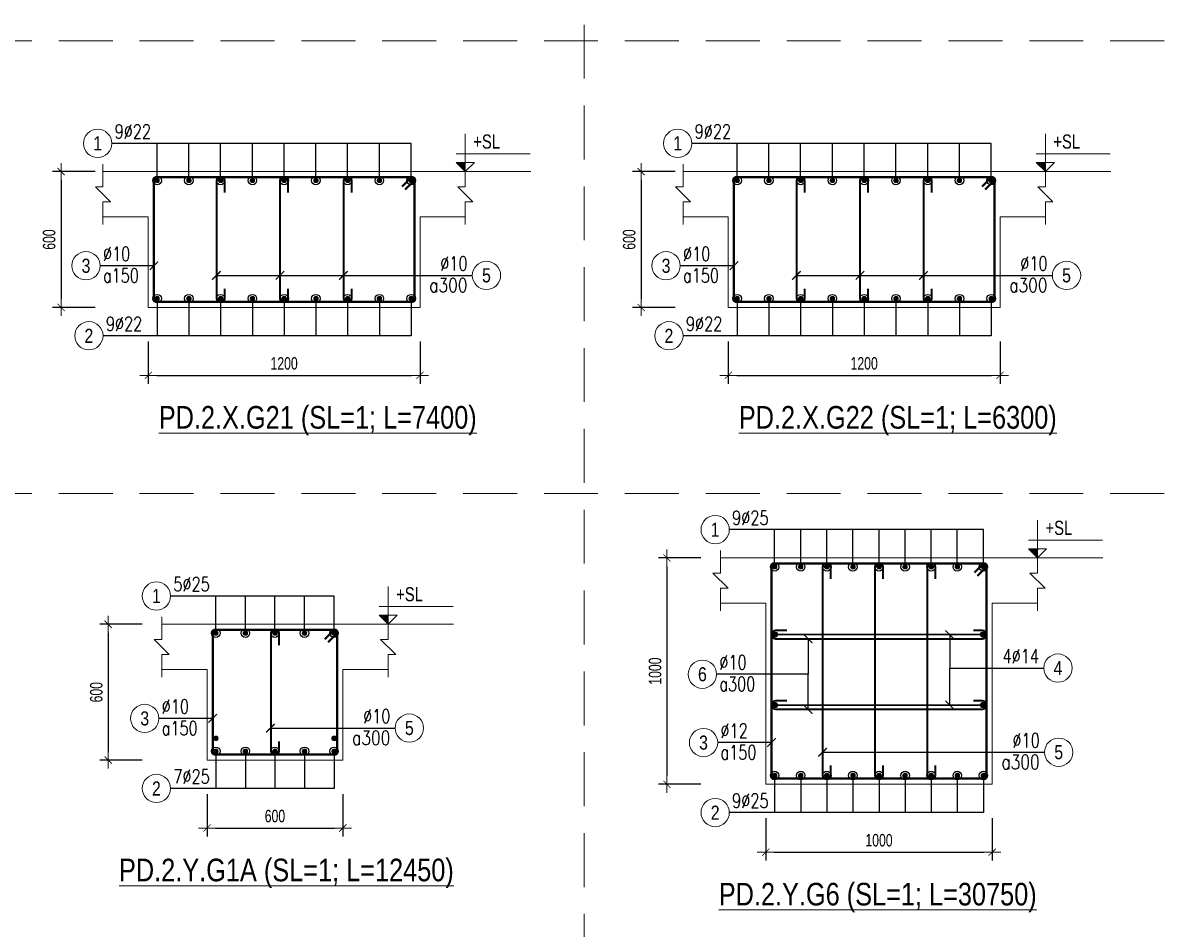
# Model space of a CAD drawing. Header units: millimetres. Extents: x 0 to 264070, y -218202 to 27271.
# Drawn here: x 259030 to 264070, y -173849 to -169844 of the extents above; entities that cross this region are included whole.
import ezdxf
from ezdxf.enums import TextEntityAlignment as Align

# ---------------------------------------------------------------- set-up
doc = ezdxf.new("R2010")
doc.units = ezdxf.units.MM
doc.header["$PDMODE"] = 3
doc.linetypes.add('HIDDEN2', pattern=[4.762499999999999, 3.175, -1.5875])
doc.layers.get('0').update_dxf_attribs({"lineweight": 20})
doc.layers.get('Defpoints').update_dxf_attribs({"color": 151, "lineweight": 9})
for name, color, linetype, lineweight in [('NDC_S_ANNO', 7, 'Continuous', 20), ('NDC_S_CONTINUOUS', 3, 'Continuous', 20), ('NDC_S_DIM', 1, 'Continuous', 15), ('NDC_S_HIDDEN', 8, 'HIDDEN2', 13), ('NDC_S_REBAR', 4, 'Continuous', 35), ('NDC_S_STIRRUP', 4, 'Continuous', 40), ('NDC_S_TEXT SYMBOL', 7, 'Continuous', 20), ('NDC_S_THIN LINE', 8, 'Continuous', 9), ('NDC_S_VN TEXT', 7, 'Continuous', 20)]:
    doc.layers.add(name, color=color, linetype=linetype, lineweight=lineweight)
doc.styles.add('ARIAL', font='arial.ttf', dxfattribs={"width": 0.8})
doc.styles.add('NDC_ANNO', font='', dxfattribs={"width": 0.8})
doc.styles.add('NDC_DIM', font='', dxfattribs={"width": 0.75})
doc.styles.add('NDC_EN TXT', font='romans.shx', dxfattribs={"width": 0.8})
doc.styles.get('NDC_ANNO').set_extended_font_data('Dotum')
doc.styles.get('NDC_DIM').set_extended_font_data('Dotum')
doc.dimstyles.new('NDC_dim_25', dxfattribs={"dimscale": 25, "dimtxt": 2.2, "dimasz": 1.5, "dimexe": 1.5, "dimexo": 2.5, "dimgap": 1, "dimtad": 1, "dimdec": 0, "dimzin": 0, "dimdsep": 46, "dimtxsty": 'NDC_DIM', "dimblk": 'DIMMARK', "dimcen": 0.09, "dimdle": 1.2, "dimclrd": 1, "dimclre": 1, "dimclrt": 3, "dimadec": 0, "dimazin": 0, "dimtfac": 1, "dimtdec": 0, "dimtix": 1, "dimtofl": 0, "dimtmove": 0, "dimatfit": 3, "dimfxl": 6, "dimfxlon": 1, "dimtolj": 1, "dimtzin": 0, "dimarcsym": 0})

# ---------------------------------------------------------------- blocks, each defined once
blk = doc.blocks.new('DIMMARK')
at = {"layer": 'NDC_S_DIM', "color": 1}
blk.add_line((-1.5, 0), (1, 0), dxfattribs=at)
at = {"layer": 'NDC_S_DIM', "color": 2, "const_width": 0.1}
blk.add_lwpolyline([(-0.4242640687119285, -0.4242640687119285), (0.4242640687119285, 0.4242640687119285)], dxfattribs=at)
blk = doc.blocks.new('kata_block_TD')
at = {"color": 6, "linetype": 'ByBlock', "lineweight": -2, "style": 'ARIAL', "width": 0.8}
blk.add_attdef('SECTDET2', text='', height=5, dxfattribs=at).set_placement((0, 7.970649532882817), align=Align.CENTER)
at = {"color": 0, "linetype": 'ByBlock', "lineweight": -2, "style": 'ARIAL', "width": 0.8}
blk.add_attdef('SECTDET1', text='', height=5, dxfattribs=at).set_placement((0, 1.470649532882817), align=Align.CENTER)
at = {"color": 3, "lineweight": 25, "style": 'ARIAL', "width": 0.8}
blk.add_attdef('SSCALE', text='', height=2.5, dxfattribs=at).set_placement((0, -3.998868953555331), align=Align.CENTER)
blk = doc.blocks.new('kata_block_CT')
at = {"layer": 'NDC_S_ANNO'}
blk.add_hatch(color=3, dxfattribs=at).paths.add_polyline_path([(0, 1.596954857557648), (-1.612010908633238, 1.596954857557648), (0, 0)])
at = {"layer": 'NDC_S_ANNO', "ltscale": 50}
h = blk.add_hatch(dxfattribs=at)
h.set_pattern_fill('ANSI31', color=256, scale=1.406250541793835, style=0)
h.set_pattern_definition([(45.00000000000001, (0, 5.456968210637569e-12), (-3.157122508925224, 3.157122508925225), [])])
h.paths.add_polyline_path([(0, 1.596954857557648), (0, 0), (1.612010908924276, 1.596954857557648)])
for p, q in [((-1.592704896858777, 3.140833880479477), (11.46947077315417, 3.140833880479477)), ((11.56125648126181, 5.456968210637569e-12), (-1.63869572513795, 5.456968210637569e-12))]:
    blk.add_line(p, q, dxfattribs=at)
for points in [[(0, 6.69495074864426), (0, 0)], [(0, 0), (-1.612010908924276, 1.596954857557648), (0, 1.596954857557648)], [(0, 0), (1.612010908924276, 1.596954857557648), (0, 1.596954857557648)]]:
    blk.add_lwpolyline(points, dxfattribs=at)
at = {"layer": 'NDC_S_ANNO', "color": 8, "ltscale": 50}
blk.add_lwpolyline([(0, 0), (-1.612010908633238, 1.596954857557648), (0, 1.596954857557648)], dxfattribs=at)
at = {"layer": 'NDC_S_TEXT SYMBOL', "color": 3, "style": 'NDC_ANNO', "width": 0.8}
blk.add_attdef('CT', (1.409564409346785, 4.068271311703938), '', height=2.5, dxfattribs=at)
blk = doc.blocks.new('*D543')
at = {"layer": 'Defpoints', "color": 0, "transparency": 16777216}
for p in [(259583.6568153137, -171101.6922494042), (260783.6568153137, -171101.6922494042), (260783.6568153137, -171401.6922494042)]:
    blk.add_point(p, dxfattribs=at)
at = {"layer": 'NDC_S_DIM', "color": 1, "lineweight": -2, "transparency": 16777216}
for p, q in [((259583.6568153137, -171251.6922494042), (259583.6568153137, -171439.1922494042)), ((260783.6568153137, -171251.6922494042), (260783.6568153137, -171439.1922494042)), ((259621.1568153137, -171401.6922494042), (260746.1568153137, -171401.6922494042))]:
    blk.add_line(p, q, dxfattribs=at)
at = {"layer": 'NDC_S_DIM', "color": 1, "lineweight": -2, "transparency": 16777216, "xscale": 37.5, "yscale": 37.5, "zscale": 37.5, "rotation": 180}
blk.add_blockref('DIMMARK', (259583.6568153137, -171401.6922494042), dxfattribs=at)
at = {"layer": 'NDC_S_DIM', "color": 1, "lineweight": -2, "transparency": 16777216, "xscale": 37.5, "yscale": 37.5, "zscale": 37.5}
blk.add_blockref('DIMMARK', (260783.6568153137, -171401.6922494042), dxfattribs=at)
at = {"layer": 'NDC_S_DIM', "color": 3, "transparency": 16777216, "insert": (260183.6568153137, -171349.1922494042), "char_height": 55.00000000000001, "attachment_point": 5, "style": 'NDC_DIM'}
blk.add_mtext('\\A1;1200', dxfattribs=at)
blk = doc.blocks.new('*D544')
at = {"layer": 'Defpoints', "color": 0, "transparency": 16777216}
for p in [(259704.6725688497, -170501.6922494042), (259198.6725688497, -171101.6922494042), (259704.6725688497, -171101.6922494042)]:
    blk.add_point(p, dxfattribs=at)
at = {"layer": 'NDC_S_DIM', "color": 1, "lineweight": -2, "transparency": 16777216}
for p, q in [((259348.6725688497, -170501.6922494042), (259161.1725688497, -170501.6922494042)), ((259198.6725688497, -170539.1922494042), (259198.6725688497, -171064.1922494042)), ((259348.6725688497, -171101.6922494042), (259161.1725688497, -171101.6922494042))]:
    blk.add_line(p, q, dxfattribs=at)
at = {"layer": 'NDC_S_DIM', "color": 1, "lineweight": -2, "transparency": 16777216, "xscale": 37.5, "yscale": 37.5, "zscale": 37.5}
for p, rotation in [((259198.6725688497, -170501.6922494042), 90), ((259198.6725688497, -171101.6922494042), 270)]:
    blk.add_blockref('DIMMARK', p, dxfattribs=dict(at, rotation=rotation))
at = {"layer": 'NDC_S_DIM', "color": 3, "transparency": 16777216, "insert": (259146.1725688497, -170801.6922494042), "char_height": 55.00000000000001, "attachment_point": 5, "rotation": 90, "style": 'NDC_DIM'}
blk.add_mtext('\\A1;600', dxfattribs=at)
blk = doc.blocks.new('kata_block_THEP')
at = {"layer": 'NDC_S_REBAR', "color": 0}
for p, q in [((-0.5, 0), (0.5, 0)), ((-0.3535533905960619, 0.353553390592424), (0.3535533905960619, -0.353553390592424)), ((0.3535533905960619, 0.353553390592424), (-0.3535533905960619, -0.353553390592424)), ((0, 0.5), (0, -0.5))]:
    blk.add_line(p, q, dxfattribs=at)
at = {"layer": 'NDC_S_REBAR', "color": 0, "const_width": 0.08333333333333334}
blk.add_lwpolyline([(-0.5, -1.818989403545856e-12, 1), (0.5000000000145519, -1.818989403545856e-12, 1), (-0.5, -1.818989403545856e-12, 1)], format="xyb", dxfattribs=at)
blk = doc.blocks.new('*U240')
blk.add_circle((-2.5, 0), 2.5)
at = {"layer": 'NDC_S_VN TEXT', "color": 3, "style": 'NDC_EN TXT', "width": 0.75}
blk.add_attdef('DK1', (0.5, 0.8455043070534884), '', height=2.5, dxfattribs=at)
at = {"layer": 'NDC_S_VN TEXT', "color": 7, "style": 'ARIAL', "width": 0.8}
blk.add_attdef('SH2', text='', height=2.5, dxfattribs=at).set_placement((-2.5, 0), align=Align.MIDDLE)
blk = doc.blocks.new('*U241')
blk.add_circle((-2.5, 0), 2.5)
at = {"layer": 'NDC_S_VN TEXT', "color": 3, "style": 'NDC_EN TXT', "width": 0.75}
for tag, p in [('DK1', (0.5, 0.8455043070534884)), ('KC1', (0.5, -2.972544307831413))]:
    blk.add_attdef(tag, p, '', height=2.5, dxfattribs=at)
at = {"layer": 'NDC_S_VN TEXT', "color": 7, "style": 'ARIAL', "width": 0.8}
blk.add_attdef('SH2', text='', height=2.5, dxfattribs=at).set_placement((-2.5, 0), align=Align.MIDDLE)
blk = doc.blocks.new('*U321')
blk.add_circle((2.5, 0), 2.5)
at = {"layer": 'NDC_S_VN TEXT', "color": 3, "style": 'NDC_EN TXT'}
for tag, width, p in [('DK2', 0.75, (-0.85, 0.8455043070534884)), ('KC2', 0.8, (-0.85, -2.972544307831413))]:
    blk.add_attdef(tag, text='', height=2.5, dxfattribs=dict(at, width=width)).set_placement(p, align=Align.RIGHT)
at = {"layer": 'NDC_S_VN TEXT', "color": 7, "style": 'ARIAL', "width": 0.8}
blk.add_attdef('SH3', text='', height=2.5, dxfattribs=at).set_placement((2.5, 0), align=Align.MIDDLE)
blk = doc.blocks.new('*D545')
at = {"layer": 'Defpoints', "color": 0, "transparency": 16777216}
for p in [(262266.1835062182, -170501.6922494042), (261760.1835062182, -171101.6922494042), (262266.1835062182, -171101.6922494042)]:
    blk.add_point(p, dxfattribs=at)
at = {"layer": 'NDC_S_DIM', "color": 1, "lineweight": -2, "transparency": 16777216}
for p, q in [((261910.1835062182, -170501.6922494042), (261722.6835062182, -170501.6922494042)), ((261760.1835062182, -170539.1922494042), (261760.1835062182, -171064.1922494042)), ((261910.1835062182, -171101.6922494042), (261722.6835062182, -171101.6922494042))]:
    blk.add_line(p, q, dxfattribs=at)
at = {"layer": 'NDC_S_DIM', "color": 1, "lineweight": -2, "transparency": 16777216, "xscale": 37.5, "yscale": 37.5, "zscale": 37.5}
for p, rotation in [((261760.1835062182, -170501.6922494042), 90), ((261760.1835062182, -171101.6922494042), 270)]:
    blk.add_blockref('DIMMARK', p, dxfattribs=dict(at, rotation=rotation))
at = {"layer": 'NDC_S_DIM', "color": 3, "transparency": 16777216, "insert": (261707.6835062182, -170801.6922494042), "char_height": 55.00000000000001, "attachment_point": 5, "rotation": 90, "style": 'NDC_DIM'}
blk.add_mtext('\\A1;600', dxfattribs=at)
blk = doc.blocks.new('*D546')
at = {"layer": 'Defpoints', "color": 0, "transparency": 16777216}
for p in [(262145.1677526822, -171101.6922494042), (263345.1677526822, -171101.6922494042), (263345.1677526822, -171401.6922494042)]:
    blk.add_point(p, dxfattribs=at)
at = {"layer": 'NDC_S_DIM', "color": 1, "lineweight": -2, "transparency": 16777216}
for p, q in [((262145.1677526822, -171251.6922494042), (262145.1677526822, -171439.1922494042)), ((263345.1677526822, -171251.6922494042), (263345.1677526822, -171439.1922494042)), ((262182.6677526822, -171401.6922494042), (263307.6677526822, -171401.6922494042))]:
    blk.add_line(p, q, dxfattribs=at)
at = {"layer": 'NDC_S_DIM', "color": 1, "lineweight": -2, "transparency": 16777216, "xscale": 37.5, "yscale": 37.5, "zscale": 37.5, "rotation": 180}
blk.add_blockref('DIMMARK', (262145.1677526822, -171401.6922494042), dxfattribs=at)
at = {"layer": 'NDC_S_DIM', "color": 1, "lineweight": -2, "transparency": 16777216, "xscale": 37.5, "yscale": 37.5, "zscale": 37.5}
blk.add_blockref('DIMMARK', (263345.1677526822, -171401.6922494042), dxfattribs=at)
at = {"layer": 'NDC_S_DIM', "color": 3, "transparency": 16777216, "insert": (262745.1677526822, -171349.1922494042), "char_height": 55.00000000000001, "attachment_point": 5, "style": 'NDC_DIM'}
blk.add_mtext('\\A1;1200', dxfattribs=at)
blk = doc.blocks.new('*D557')
at = {"layer": 'Defpoints', "color": 0, "transparency": 16777216}
for p in [(259843.0590157718, -173101.6922494019), (260443.0590157718, -173101.6922494019), (260443.0590157718, -173401.6922494019)]:
    blk.add_point(p, dxfattribs=at)
at = {"layer": 'NDC_S_DIM', "color": 1, "lineweight": -2, "transparency": 16777216}
for p, q in [((259843.0590157718, -173251.6922494019), (259843.0590157718, -173439.1922494019)), ((260443.0590157718, -173251.6922494019), (260443.0590157718, -173439.1922494019)), ((259880.5590157718, -173401.6922494019), (260405.5590157718, -173401.6922494019))]:
    blk.add_line(p, q, dxfattribs=at)
at = {"layer": 'NDC_S_DIM', "color": 1, "lineweight": -2, "transparency": 16777216, "xscale": 37.5, "yscale": 37.5, "zscale": 37.5, "rotation": 180}
blk.add_blockref('DIMMARK', (259843.0590157718, -173401.6922494019), dxfattribs=at)
at = {"layer": 'NDC_S_DIM', "color": 1, "lineweight": -2, "transparency": 16777216, "xscale": 37.5, "yscale": 37.5, "zscale": 37.5}
blk.add_blockref('DIMMARK', (260443.0590157718, -173401.6922494019), dxfattribs=at)
at = {"layer": 'NDC_S_DIM', "color": 3, "transparency": 16777216, "insert": (260143.0590157718, -173349.1922494019), "char_height": 55.00000000000001, "attachment_point": 5, "style": 'NDC_DIM'}
blk.add_mtext('\\A1;600', dxfattribs=at)
blk = doc.blocks.new('*D558')
at = {"layer": 'Defpoints', "color": 0, "transparency": 16777216}
for p in [(259912.7321403161, -172501.6922494019), (259406.7321403161, -173101.6922494019), (259912.7321403161, -173101.6922494019)]:
    blk.add_point(p, dxfattribs=at)
at = {"layer": 'NDC_S_DIM', "color": 1, "lineweight": -2, "transparency": 16777216}
for p, q in [((259556.7321403161, -172501.6922494019), (259369.2321403161, -172501.6922494019)), ((259406.7321403161, -172539.1922494019), (259406.7321403161, -173064.1922494019)), ((259556.7321403161, -173101.6922494019), (259369.2321403161, -173101.6922494019))]:
    blk.add_line(p, q, dxfattribs=at)
at = {"layer": 'NDC_S_DIM', "color": 1, "lineweight": -2, "transparency": 16777216, "xscale": 37.5, "yscale": 37.5, "zscale": 37.5}
for p, rotation in [((259406.7321403161, -172501.6922494019), 90), ((259406.7321403161, -173101.6922494019), 270)]:
    blk.add_blockref('DIMMARK', p, dxfattribs=dict(at, rotation=rotation))
at = {"layer": 'NDC_S_DIM', "color": 3, "transparency": 16777216, "insert": (259354.2321403161, -172801.6922494019), "char_height": 55.00000000000001, "attachment_point": 5, "rotation": 90, "style": 'NDC_DIM'}
blk.add_mtext('\\A1;600', dxfattribs=at)
blk = doc.blocks.new('*D559')
at = {"layer": 'Defpoints', "color": 0, "transparency": 16777216}
for p in [(262310.6639962422, -173208.4220523192), (263310.6639962422, -173208.4220523192), (263310.6639962422, -173508.4220523192)]:
    blk.add_point(p, dxfattribs=at)
at = {"layer": 'NDC_S_DIM', "color": 1, "lineweight": -2, "transparency": 16777216}
for p, q in [((262310.6639962422, -173358.4220523192), (262310.6639962422, -173545.9220523192)), ((263310.6639962422, -173358.4220523192), (263310.6639962422, -173545.9220523192)), ((262348.1639962422, -173508.4220523192), (263273.1639962422, -173508.4220523192))]:
    blk.add_line(p, q, dxfattribs=at)
at = {"layer": 'NDC_S_DIM', "color": 1, "lineweight": -2, "transparency": 16777216, "xscale": 37.5, "yscale": 37.5, "zscale": 37.5, "rotation": 180}
blk.add_blockref('DIMMARK', (262310.6639962422, -173508.4220523192), dxfattribs=at)
at = {"layer": 'NDC_S_DIM', "color": 1, "lineweight": -2, "transparency": 16777216, "xscale": 37.5, "yscale": 37.5, "zscale": 37.5}
blk.add_blockref('DIMMARK', (263310.6639962422, -173508.4220523192), dxfattribs=at)
at = {"layer": 'NDC_S_DIM', "color": 3, "transparency": 16777216, "insert": (262810.6639962422, -173455.9220523192), "char_height": 55.00000000000001, "attachment_point": 5, "style": 'NDC_DIM'}
blk.add_mtext('\\A1;1000', dxfattribs=at)
blk = doc.blocks.new('*D560')
at = {"layer": 'Defpoints', "color": 0, "transparency": 16777216}
for p in [(262380.3371207865, -172208.4220523192), (261874.3371207866, -173208.4220523192), (262380.3371207865, -173208.4220523192)]:
    blk.add_point(p, dxfattribs=at)
at = {"layer": 'NDC_S_DIM', "color": 1, "lineweight": -2, "transparency": 16777216}
for p, q in [((262024.3371207866, -172208.4220523192), (261836.8371207866, -172208.4220523192)), ((261874.3371207866, -172245.9220523192), (261874.3371207866, -173170.9220523192)), ((262024.3371207866, -173208.4220523192), (261836.8371207866, -173208.4220523192))]:
    blk.add_line(p, q, dxfattribs=at)
at = {"layer": 'NDC_S_DIM', "color": 1, "lineweight": -2, "transparency": 16777216, "xscale": 37.5, "yscale": 37.5, "zscale": 37.5}
for p, rotation in [((261874.3371207866, -172208.4220523192), 90), ((261874.3371207866, -173208.4220523192), 270)]:
    blk.add_blockref('DIMMARK', p, dxfattribs=dict(at, rotation=rotation))
at = {"layer": 'NDC_S_DIM', "color": 3, "transparency": 16777216, "insert": (261821.8371207866, -172708.4220523192), "char_height": 55.00000000000001, "attachment_point": 5, "rotation": 90, "style": 'NDC_DIM'}
blk.add_mtext('\\A1;1000', dxfattribs=at)
blk = doc.blocks.new('*U239')
blk.add_circle((2.5, 0), 2.5)
at = {"layer": 'NDC_S_VN TEXT', "color": 3, "style": 'NDC_EN TXT', "width": 0.75}
blk.add_attdef('DK2', text='', height=2.5, dxfattribs=at).set_placement((-0.85, 0.8455043070534884), align=Align.RIGHT)
at = {"layer": 'NDC_S_VN TEXT', "color": 7, "style": 'ARIAL', "width": 0.8}
blk.add_attdef('SH3', text='', height=2.5, dxfattribs=at).set_placement((2.5, 0), align=Align.MIDDLE)

msp = doc.modelspace()

# ---------------------------------------------------------------- linework, layer by layer
at = {"layer": 'NDC_S_CONTINUOUS'}
for points in [[(259383.6568153137, -170501.6922494042), (259583.6568153137, -170501.6922494042), (259583.6568153137, -170501.6922494042), (260783.6568153137, -170501.6922494042), (260783.6568153137, -170501.6922494042), (260983.6568153137, -170501.6922494042)], [(261945.1677526822, -170501.6922494042), (262145.1677526822, -170501.6922494042), (262145.1677526822, -170501.6922494042), (263345.1677526822, -170501.6922494042), (263345.1677526822, -170501.6922494042), (263545.1677526822, -170501.6922494042)], [(259383.6568153137, -170701.6922494042), (259583.6568153137, -170701.6922494042), (259583.6568153137, -171101.6922494042), (260783.6568153137, -171101.6922494042), (260783.6568153137, -170701.6922494042), (260983.6568153137, -170701.6922494042)], [(261945.1677526822, -170701.6922494042), (262145.1677526822, -170701.6922494042), (262145.1677526822, -171101.6922494042), (263345.1677526822, -171101.6922494042), (263345.1677526822, -170701.6922494042), (263545.1677526822, -170701.6922494042)], [(262110.6639962422, -172208.4220523192), (262310.6639962422, -172208.4220523192), (262310.6639962422, -172208.4220523192), (263310.6639962422, -172208.4220523192), (263310.6639962422, -172208.4220523192), (263510.6639962422, -172208.4220523192)], [(262110.6639962422, -172408.4220523192), (262310.6639962422, -172408.4220523192), (262310.6639962422, -173208.4220523192), (263310.6639962422, -173208.4220523192), (263310.6639962422, -172408.4220523192), (263510.6639962422, -172408.4220523192)], [(259643.0590157718, -172501.6922494019), (259843.0590157718, -172501.6922494019), (259843.0590157718, -172501.6922494019), (260443.0590157718, -172501.6922494019), (260443.0590157718, -172501.6922494019), (260643.0590157718, -172501.6922494019)], [(259643.0590157718, -172701.6922494019), (259843.0590157718, -172701.6922494019), (259843.0590157718, -173101.6922494019), (260443.0590157718, -173101.6922494019), (260443.0590157718, -172701.6922494019), (260643.0590157718, -172701.6922494019)]]:
    msp.add_lwpolyline(points, dxfattribs=at)
at = {"layer": 'NDC_S_HIDDEN', "ltscale": 75}
for p, q in [((261508.4511111933, -165923.3971106931), (261508.4511111933, -179923.3971106772)), ((264069.962048562, -169923.3971106886), (246139.3854869821, -169923.3971106886)), ((264069.962048562, -171923.3971106863), (246139.3854869821, -171923.3971106863))]:
    msp.add_line(p, q, dxfattribs=at)
at = {"layer": 'NDC_S_REBAR'}
for points in [[(259921.4558117911, -170594.0369393375), (259921.4558117911, -170545.1237695277, 0.9999999999999999), (259884.591811791, -170545.1237695277), (259884.591811791, -171058.2602494041, 0.9999999999999999), (259921.4558117911, -171058.2602494041), (259921.4558117911, -171019.0033583953, -0.414213562)], [(260201.9558117911, -170594.0369393375), (260201.9558117911, -170545.1237695277, 0.9999999999999999), (260165.091811791, -170545.1237695277), (260165.091811791, -171058.2602494041, 0.9999999999999999), (260201.9558117911, -171058.2602494041), (260201.9558117911, -171019.0033583953, -0.414213562)], [(260482.4558117911, -170594.0369393375), (260482.4558117911, -170545.1237695277, 0.9999999999999999), (260445.591811791, -170545.1237695277), (260445.591811791, -171058.2602494041, 0.9999999999999999), (260482.4558117911, -171058.2602494041), (260482.4558117911, -171019.0033583953, -0.414213562)], [(262482.9667491596, -170594.0369393375), (262482.9667491596, -170545.1237695277, 0.9999999999999999), (262446.1027491596, -170545.1237695277), (262446.1027491596, -171058.2602494041, 0.9999999999999999), (262482.9667491596, -171058.2602494041), (262482.9667491596, -171019.0033583953, -0.414213562)], [(262763.4667491596, -170594.0369393375), (262763.4667491596, -170545.1237695277, 0.9999999999999999), (262726.6027491596, -170545.1237695277), (262726.6027491596, -171058.2602494041, 0.9999999999999999), (262763.4667491596, -171058.2602494041), (262763.4667491596, -171019.0033583953, -0.414213562)], [(263043.9667491596, -170594.0369393375), (263043.9667491596, -170545.1237695277, 0.9999999999999999), (263007.1027491596, -170545.1237695277), (263007.1027491596, -171058.2602494041, 0.9999999999999999), (263043.9667491596, -171058.2602494041), (263043.9667491596, -171019.0033583953, -0.414213562)], [(262598.5959962422, -172300.7667422525), (262598.5959962422, -172251.8535724427, 0.9999999999999999), (262561.7319962422, -172251.8535724427), (262561.7319962422, -173164.9900523192, 0.9999999999999999), (262598.5959962422, -173164.9900523192), (262598.5959962422, -173125.7331613103, -0.414213562)], [(262829.0959962422, -172300.7667422525), (262829.0959962422, -172251.8535724427, 0.9999999999999999), (262792.2319962422, -172251.8535724427), (262792.2319962422, -173164.9900523192, 0.9999999999999999), (262829.0959962422, -173164.9900523192), (262829.0959962422, -173125.7331613103, -0.414213562)], [(263059.5959962424, -172300.7667422526), (263059.5959962424, -172251.8535724427, 0.9999999999999999), (263022.7319962424, -172251.8535724427), (263022.7319962424, -173164.9900523192, 0.9999999999999999), (263059.5959962424, -173164.9900523192), (263059.5959962424, -173125.7331613104, -0.414213562)], [(260161.4290578659, -172594.0369393352), (260161.4290578659, -172545.1237695254, 0.9999999999999999), (260124.5650578658, -172545.1237695254), (260124.5650578658, -173058.2602494018, 0.9999999999999999), (260161.4290578659, -173058.2602494018), (260161.4290578659, -173019.003358393, -0.414213562)], [(262403.0091660521, -172528.9900523192), (262354.0959962422, -172528.9900523192, 0.9999999999999999), (262354.0959962422, -172565.8540523193), (263267.2319962422, -172565.8540523193, 0.9999999999999999), (263267.2319962422, -172528.9900523192), (263227.9751052334, -172528.9900523192, -0.414213562)], [(262403.0091660521, -172839.9900523192), (262354.0959962422, -172839.9900523192, 0.9999999999999999), (262354.0959962422, -172876.8540523193), (263267.2319962422, -172876.8540523193, 0.9999999999999999), (263267.2319962422, -172839.9900523192), (263227.9751052334, -172839.9900523192, -0.414213562)]]:
    msp.add_lwpolyline(points, format="xyb", dxfattribs=at)
at = {"layer": 'NDC_S_STIRRUP'}
for points in [[(260704.6568153137, -170566.6922494042), (260744.6568153137, -170526.6922494042, -0.414213562), (260758.6568153137, -170540.6922494042), (260758.6568153137, -171062.6922494042, -0.414213562), (260744.6568153137, -171076.6922494042), (259622.6568153137, -171076.6922494042, -0.414213562), (259608.6568153137, -171062.6922494042), (259608.6568153137, -170540.6922494042, -0.414213562), (259622.6568153137, -170526.6922494042), (260744.6568153137, -170526.6922494042, -0.414213562), (260758.6568153137, -170540.6922494042), (260718.6568153137, -170580.6922494042)], [(263266.1677526822, -170566.6922494042), (263306.1677526822, -170526.6922494042, -0.414213562), (263320.1677526822, -170540.6922494042), (263320.1677526822, -171062.6922494042, -0.414213562), (263306.1677526822, -171076.6922494042), (262184.1677526822, -171076.6922494042, -0.414213562), (262170.1677526822, -171062.6922494042), (262170.1677526822, -170540.6922494042, -0.414213562), (262184.1677526822, -170526.6922494042), (263306.1677526822, -170526.6922494042, -0.414213562), (263320.1677526822, -170540.6922494042), (263280.1677526822, -170580.6922494042)], [(263231.6639962422, -172273.4220523192), (263271.6639962422, -172233.4220523192, -0.414213562), (263285.6639962422, -172247.4220523192), (263285.6639962422, -173169.4220523192, -0.414213562), (263271.6639962422, -173183.4220523192), (262349.6639962422, -173183.4220523192, -0.414213562), (262335.6639962422, -173169.4220523192), (262335.6639962422, -172247.4220523192, -0.414213562), (262349.6639962422, -172233.4220523192), (263271.6639962422, -172233.4220523192, -0.414213562), (263285.6639962422, -172247.4220523192), (263245.6639962422, -172287.4220523192)], [(260364.0590157718, -172566.6922494019), (260404.0590157718, -172526.6922494019, -0.414213562), (260418.0590157718, -172540.6922494019), (260418.0590157718, -173062.6922494019, -0.414213562), (260404.0590157718, -173076.6922494019), (259882.0590157718, -173076.6922494019, -0.414213562), (259868.0590157718, -173062.6922494019), (259868.0590157718, -172540.6922494019, -0.414213562), (259882.0590157718, -172526.6922494019), (260404.0590157718, -172526.6922494019, -0.414213562), (260418.0590157718, -172540.6922494019), (260378.0590157718, -172580.6922494019)]]:
    msp.add_lwpolyline(points, format="xyb", dxfattribs=at)
at = {"layer": 'NDC_S_THIN LINE'}
for points in [[(259383.6568153137, -170735.0255827375), (259383.6568153137, -170635.0255827375), (259416.990148647, -170635.0255827375), (259350.3234819804, -170568.3589160708), (259383.6568153137, -170568.3589160708), (259383.6568153137, -170468.3589160708)], [(260983.6568153137, -170735.0255827375), (260983.6568153137, -170635.0255827375), (261016.990148647, -170635.0255827375), (260950.3234819804, -170568.3589160708), (260983.6568153137, -170568.3589160708), (260983.6568153137, -170468.3589160708)], [(261945.1677526822, -170735.0255827375), (261945.1677526822, -170635.0255827375), (261978.5010860155, -170635.0255827375), (261911.8344193489, -170568.3589160708), (261945.1677526822, -170568.3589160708), (261945.1677526822, -170468.3589160708)], [(263545.1677526822, -170735.0255827375), (263545.1677526822, -170635.0255827375), (263578.5010860155, -170635.0255827375), (263511.8344193489, -170568.3589160708), (263545.1677526822, -170568.3589160708), (263545.1677526822, -170468.3589160708)], [(262110.6639962422, -172441.7553856526), (262110.6639962422, -172341.7553856526), (262143.9973295756, -172341.7553856526), (262077.3306629089, -172275.0887189859), (262110.6639962423, -172275.0887189859), (262110.6639962423, -172175.0887189859)], [(263510.6639962422, -172441.7553856526), (263510.6639962422, -172341.7553856526), (263543.9973295756, -172341.7553856526), (263477.330662909, -172275.0887189859), (263510.6639962423, -172275.0887189859), (263510.6639962423, -172175.0887189859)], [(259643.0590157718, -172735.0255827352), (259643.0590157718, -172635.0255827352), (259676.3923491051, -172635.0255827352), (259609.7256824384, -172568.3589160685), (259643.0590157718, -172568.3589160685), (259643.0590157718, -172468.3589160685)], [(260643.0590157718, -172735.0255827352), (260643.0590157718, -172635.0255827352), (260676.3923491051, -172635.0255827352), (260609.7256824384, -172568.3589160685), (260643.0590157718, -172568.3589160685), (260643.0590157718, -172468.3589160685)]]:
    msp.add_lwpolyline(points, dxfattribs=at)

# ---------------------------------------------------------------- block references
at = {"layer": 'NDC_S_REBAR', "color": 3, "xscale": 22, "yscale": 22, "zscale": 22}
for p in [(259622.6568153137, -170540.6922494042), (262184.1677526822, -170540.6922494042), (259622.6568153137, -171062.6922494042), (262184.1677526822, -171062.6922494042), (262349.6639962422, -172247.4220523192), (259882.0590157718, -172540.6922494019), (262349.6639962422, -172547.4220523192), (259882.0590157718, -173062.6922494019), (262349.6639962422, -173169.4220523192)]:
    msp.add_blockref('kata_block_THEP', p, dxfattribs=at)
at = {"layer": 'NDC_S_REBAR', "xscale": 22, "yscale": 22, "zscale": 22}
for p in [(259762.9068153137, -170540.6922494042), (259903.1568153137, -170540.6922494042), (260043.4068153137, -170540.6922494042), (260183.6568153137, -170540.6922494042), (260323.9068153137, -170540.6922494042), (260464.1568153137, -170540.6922494042), (260604.4068153137, -170540.6922494042), (260744.6568153137, -170540.6922494042), (262324.4177526822, -170540.6922494042), (262464.6677526822, -170540.6922494042), (262604.9177526822, -170540.6922494042), (262745.1677526822, -170540.6922494042), (262885.4177526822, -170540.6922494042), (263025.6677526822, -170540.6922494042), (263165.9177526822, -170540.6922494042), (263306.1677526822, -170540.6922494042), (259762.9068153137, -171062.6922494042), (259903.1568153137, -171062.6922494042), (260043.4068153137, -171062.6922494042), (260183.6568153137, -171062.6922494042), (260323.9068153137, -171062.6922494042), (260464.1568153137, -171062.6922494042), (260604.4068153137, -171062.6922494042), (260744.6568153137, -171062.6922494042), (262324.4177526822, -171062.6922494042), (262464.6677526822, -171062.6922494042), (262604.9177526822, -171062.6922494042), (262745.1677526822, -171062.6922494042), (262885.4177526822, -171062.6922494042), (263025.6677526822, -171062.6922494042), (263165.9177526822, -171062.6922494042), (263306.1677526822, -171062.6922494042), (262464.9139962422, -172247.4220523192), (262580.1639962422, -172247.4220523192), (262695.4139962422, -172247.4220523192), (262810.6639962422, -172247.4220523192), (262925.9139962422, -172247.4220523192), (263041.1639962422, -172247.4220523192), (263156.4139962422, -172247.4220523192), (263271.6639962422, -172247.4220523192), (260012.5590157718, -172540.6922494019), (260143.0590157718, -172540.6922494019), (260273.5590157718, -172540.6922494019), (260404.0590157718, -172540.6922494019), (263271.6639962422, -172547.4220523192), (262349.6639962422, -172858.4220523192), (263271.6639962422, -172858.4220523192), (259882.0590157718, -173005.4836617711), (260404.0590157718, -173005.4836617711), (260012.5590157718, -173062.6922494019), (260143.0590157718, -173062.6922494019), (260273.5590157718, -173062.6922494019), (260404.0590157718, -173062.6922494019), (262464.9139962422, -173169.4220523192), (262580.1639962422, -173169.4220523192), (262695.4139962422, -173169.4220523192), (262810.6639962422, -173169.4220523192), (262925.9139962422, -173169.4220523192), (263041.1639962422, -173169.4220523192), (263156.4139962422, -173169.4220523192), (263271.6639962422, -173169.4220523192)]:
    msp.add_blockref('kata_block_THEP', p, dxfattribs=at)
at = {"layer": 'NDC_S_THIN LINE', "xscale": 25, "yscale": 25, "zscale": 25}
for name, p, values in [('*U240', (259422.6568153137, -170376.6922494042), {'SH2': '1', 'DK1': '9%%c22'}), ('*U240', (261984.1677526822, -170376.6922494042), {'SH2': '1', 'DK1': '9%%c22'}), ('*U241', (259371.1568153137, -170917.5129200137), {'SH2': '3', 'DK1': '%%c10', 'KC1': 'a150'}), ('*U241', (261932.6677526822, -170917.5129200137), {'SH2': '3', 'DK1': '%%c10', 'KC1': 'a150'}), ('*U321', (261014.7130141779, -170960.1593775835), {'SH3': '5', 'DK2': '%%c10', 'KC2': 'a300'}), ('*U321', (263576.2239515464, -170960.1593775835), {'SH3': '5', 'DK2': '%%c10', 'KC2': 'a300'}), ('*U240', (259383.8851565909, -171226.6922494042), {'SH2': '2', 'DK1': '9%%c22'}), ('*U240', (261945.3960939594, -171226.6922494042), {'SH2': '2', 'DK1': '9%%c22'}), ('*U240', (262149.6639962422, -172083.4220523192), {'SH2': '1', 'DK1': '9%%c25'}), ('*U240', (259682.0590157718, -172376.6922494019), {'SH2': '1', 'DK1': '5%%c25'}), ('*U239', (263538.5542400398, -172695.0205708093), {'SH3': '4', 'DK2': '4%%c14'}), ('*U241', (262093.1639962421, -172722.1380523193), {'SH2': '6', 'DK1': '%%c10', 'KC1': 'a300'}), ('*U241', (259630.5590157718, -172917.5129200114), {'SH2': '3', 'DK1': '%%c10', 'KC1': 'a150'}), ('*U321', (260674.115214636, -172960.1593775812), {'SH3': '5', 'DK2': '%%c10', 'KC2': 'a300'}), ('*U241', (262098.1639962422, -173024.2427229288), {'SH2': '3', 'DK1': '%%c12', 'KC1': 'a150'}), ('*U321', (263541.7201951065, -173066.8891804985), {'SH3': '5', 'DK2': '%%c10', 'KC2': 'a300'}), ('*U240', (259682.0590157718, -173226.6922494019), {'SH2': '2', 'DK1': '7%%c25'}), ('*U240', (262149.6639962422, -173333.4220523192), {'SH2': '2', 'DK1': '9%%c25'})]:
    msp.add_blockref(name, p, dxfattribs=at).add_auto_attribs(values)
at = {"layer": 'NDC_S_VN TEXT', "xscale": 25, "yscale": 25, "zscale": 25}
for p in [(260983.6568153137, -170501.6922494042), (263545.1677526822, -170501.6922494042), (263510.6639962422, -172208.4220523192), (260643.0590157718, -172501.6922494019)]:
    msp.add_blockref('kata_block_CT', p, dxfattribs=at).add_auto_attribs({'CT': '+SL'})
at = {"layer": 'NDC_S_VN TEXT'}
ref = msp.add_blockref('kata_block_TD', (260332.0818527685, -171666.5978963412), dxfattribs=dict(at, xscale=20, yscale=20, zscale=20))
ref.add_attrib('SECTDET1', '%%uPD.2.X.G21 (SL=1; L=7400)', dxfattribs={"layer": '0', "color": 0, "linetype": 'ByBlock', "lineweight": -2, "height": 100, "style": 'ARIAL', "width": 0.8}).set_placement((260332.0818527685, -171637.1849056835), align=Align.CENTER)
ref = msp.add_blockref('kata_block_TD', (262893.592790137, -171666.5978963412), dxfattribs=dict(at, xscale=20, yscale=20, zscale=20))
ref.add_attrib('SECTDET1', '%%uPD.2.X.G22 (SL=1; L=6300)', dxfattribs={"layer": '0', "color": 0, "linetype": 'ByBlock', "lineweight": -2, "height": 100, "style": 'ARIAL', "width": 0.8}).set_placement((262893.592790137, -171637.1849056835), align=Align.CENTER)
ref = msp.add_blockref('kata_block_TD', (260193.6517720166, -173666.5978963389), dxfattribs=dict(at, xscale=20, yscale=20, zscale=20))
ref.add_attrib('SECTDET1', '%%uPD.2.Y.G1A (SL=1; L=12450)', dxfattribs={"layer": '0', "color": 0, "linetype": 'ByBlock', "lineweight": -2, "height": 100, "style": 'ARIAL', "width": 0.8}).set_placement((260193.6517720166, -173637.1849056812), align=Align.CENTER)
ref = msp.add_blockref('kata_block_TD', (262804.9939407913, -173773.3276992562), dxfattribs=dict(at, xscale=20, yscale=20, zscale=20))
ref.add_attrib('SECTDET1', '%%uPD.2.Y.G6 (SL=1; L=30750)', dxfattribs={"layer": '0', "color": 0, "linetype": 'ByBlock', "lineweight": -2, "height": 100, "style": 'ARIAL', "width": 0.8}).set_placement((262804.9939407913, -173743.9147085985), align=Align.CENTER)

# ---------------------------------------------------------------- dimensions: what is measured, and where the dimension line sits
at = {"layer": 'NDC_S_DIM'}
for base, p1, p2, picture, middle in [((259198.6725688497, -171101.6922494042), (259704.6725688497, -170501.6922494042), (259704.6725688497, -171101.6922494042), '*D544', (259146.1725688497, -170801.6922494042)), ((261760.1835062182, -171101.6922494042), (262266.1835062182, -170501.6922494042), (262266.1835062182, -171101.6922494042), '*D545', (261707.6835062182, -170801.6922494042)), ((261874.3371207866, -173208.4220523192), (262380.3371207865, -172208.4220523192), (262380.3371207865, -173208.4220523192), '*D560', (261821.8371207866, -172708.4220523192)), ((259406.7321403161, -173101.6922494019), (259912.7321403161, -172501.6922494019), (259912.7321403161, -173101.6922494019), '*D558', (259354.2321403161, -172801.6922494019))]:
    dim = msp.add_linear_dim(base=base, p1=p1, p2=p2, angle=270, dimstyle='NDC_dim_25', dxfattribs=at)
    dim.commit()
    dim.dimension.update_dxf_attribs({"geometry": picture, "text_midpoint": middle})
for base, p1, p2, picture, middle in [((260783.6568153137, -171401.6922494042), (259583.6568153137, -171101.6922494042), (260783.6568153137, -171101.6922494042), '*D543', (260183.6568153137, -171349.1922494042)), ((263345.1677526822, -171401.6922494042), (262145.1677526822, -171101.6922494042), (263345.1677526822, -171101.6922494042), '*D546', (262745.1677526822, -171349.1922494042)), ((260443.0590157718, -173401.6922494019), (259843.0590157718, -173101.6922494019), (260443.0590157718, -173101.6922494019), '*D557', (260143.0590157718, -173349.1922494019)), ((263310.6639962422, -173508.4220523192), (262310.6639962422, -173208.4220523192), (263310.6639962422, -173208.4220523192), '*D559', (262810.6639962422, -173455.9220523192))]:
    dim = msp.add_linear_dim(base=base, p1=p1, p2=p2, dimstyle='NDC_dim_25', dxfattribs=at)
    dim.commit()
    dim.dimension.update_dxf_attribs({"geometry": picture, "text_midpoint": middle})

# ---------------------------------------------------------------- leaders
at = {"layer": 'NDC_S_THIN LINE'}
for points, override in [([(259622.6568153137, -170540.6922494042), (259622.6568153137, -170376.6922494042), (259422.6568153137, -170376.6922494042)], {"dimldrblk": 'DotBlank'}), ([(260744.6568153137, -170540.6922494042), (260744.6568153137, -170376.6922494042), (259422.6568153137, -170376.6922494042)], {"dimldrblk": 'DotBlank'}), ([(259762.9068153135, -170540.6922494042), (259762.9068153135, -170376.6922494042), (259562.9068153135, -170376.6922494042)], {"dimldrblk": 'DotBlank'}), ([(259903.1568153135, -170540.6922494042), (259903.1568153135, -170376.6922494042), (259703.1568153135, -170376.6922494042)], {"dimldrblk": 'DotBlank'}), ([(260043.4068153135, -170540.6922494042), (260043.4068153135, -170376.6922494042), (259843.4068153135, -170376.6922494042)], {"dimldrblk": 'DotBlank'}), ([(260183.6568153135, -170540.6922494042), (260183.6568153135, -170376.6922494042), (259983.6568153135, -170376.6922494042)], {"dimldrblk": 'DotBlank'}), ([(260323.9068153135, -170540.6922494042), (260323.9068153135, -170376.6922494042), (260123.9068153135, -170376.6922494042)], {"dimldrblk": 'DotBlank'}), ([(260464.1568153135, -170540.6922494042), (260464.1568153135, -170376.6922494042), (260264.1568153135, -170376.6922494042)], {"dimldrblk": 'DotBlank'}), ([(260604.4068153135, -170540.6922494042), (260604.4068153135, -170376.6922494042), (260404.4068153135, -170376.6922494042)], {"dimldrblk": 'DotBlank'}), ([(263306.1677526822, -170540.6922494042), (263306.1677526822, -170376.6922494042), (261984.1677526822, -170376.6922494042)], {"dimldrblk": 'DotBlank'}), ([(262184.1677526822, -170540.6922494042), (262184.1677526822, -170376.6922494042), (261984.1677526822, -170376.6922494042)], {"dimldrblk": 'DotBlank'}), ([(262324.4177526822, -170540.6922494042), (262324.4177526822, -170376.6922494042), (262124.4177526822, -170376.6922494042)], {"dimldrblk": 'DotBlank'}), ([(262464.6677526822, -170540.6922494042), (262464.6677526822, -170376.6922494042), (262264.6677526822, -170376.6922494042)], {"dimldrblk": 'DotBlank'}), ([(262604.9177526822, -170540.6922494042), (262604.9177526822, -170376.6922494042), (262404.9177526822, -170376.6922494042)], {"dimldrblk": 'DotBlank'}), ([(262745.1677526822, -170540.6922494042), (262745.1677526822, -170376.6922494042), (262545.1677526822, -170376.6922494042)], {"dimldrblk": 'DotBlank'}), ([(262885.4177526822, -170540.6922494042), (262885.4177526822, -170376.6922494042), (262685.4177526822, -170376.6922494042)], {"dimldrblk": 'DotBlank'}), ([(263025.6677526822, -170540.6922494042), (263025.6677526822, -170376.6922494042), (262825.6677526822, -170376.6922494042)], {"dimldrblk": 'DotBlank'}), ([(263165.9177526822, -170540.6922494042), (263165.9177526822, -170376.6922494042), (262965.9177526822, -170376.6922494042)], {"dimldrblk": 'DotBlank'}), ([(259608.6568153137, -170917.5129200137), (259371.1568153137, -170917.5129200137)], {"dimldrblk": 'ArchTick'}), ([(262170.1677526822, -170917.5129200137), (261932.6677526822, -170917.5129200137)], {"dimldrblk": 'ArchTick'}), ([(259884.591811791, -170960.1593775835), (261014.7130141779, -170960.1593775835)], {"dimldrblk": 'ArchTick'}), ([(260165.091811791, -170960.1593775835), (260745.913014185, -170960.1593775835)], {"dimldrblk": 'ArchTick'}), ([(260445.591811791, -170960.1593775835), (260730.3130141744, -170960.1593775835)], {"dimldrblk": 'ArchTick'}), ([(262446.1027491596, -170960.1593775835), (263576.2239515464, -170960.1593775835)], {"dimldrblk": 'ArchTick'}), ([(262726.6027491596, -170960.1593775835), (263307.4239515535, -170960.1593775835)], {"dimldrblk": 'ArchTick'}), ([(263007.1027491596, -170960.1593775835), (263291.8239515428, -170960.1593775835)], {"dimldrblk": 'ArchTick'}), ([(259622.6568153137, -171062.6922494042), (259622.6568153137, -171226.6922494042), (259383.8851565909, -171226.6922494042)], {"dimldrblk": 'DotBlank'}), ([(260744.6568153137, -171062.6922494042), (260744.6568153137, -171226.6922494042), (259383.8851565909, -171226.6922494042)], {"dimldrblk": 'DotBlank'}), ([(259762.9068153135, -171062.6922494042), (259762.9068153135, -171226.6922494042), (259524.1351565907, -171226.6922494042)], {"dimldrblk": 'DotBlank'}), ([(259903.1568153135, -171062.6922494042), (259903.1568153135, -171226.6922494042), (259664.3851565907, -171226.6922494042)], {"dimldrblk": 'DotBlank'}), ([(260043.4068153135, -171062.6922494042), (260043.4068153135, -171226.6922494042), (259804.6351565907, -171226.6922494042)], {"dimldrblk": 'DotBlank'}), ([(260183.6568153135, -171062.6922494042), (260183.6568153135, -171226.6922494042), (259944.8851565907, -171226.6922494042)], {"dimldrblk": 'DotBlank'}), ([(260323.9068153135, -171062.6922494042), (260323.9068153135, -171226.6922494042), (260085.1351565907, -171226.6922494042)], {"dimldrblk": 'DotBlank'}), ([(260464.1568153135, -171062.6922494042), (260464.1568153135, -171226.6922494042), (260225.3851565907, -171226.6922494042)], {"dimldrblk": 'DotBlank'}), ([(260604.4068153135, -171062.6922494042), (260604.4068153135, -171226.6922494042), (260365.6351565907, -171226.6922494042)], {"dimldrblk": 'DotBlank'}), ([(263306.1677526822, -171062.6922494042), (263306.1677526822, -171226.6922494042), (261945.3960939594, -171226.6922494042)], {"dimldrblk": 'DotBlank'}), ([(262184.1677526822, -171062.6922494042), (262184.1677526822, -171226.6922494042), (261945.3960939594, -171226.6922494042)], {"dimldrblk": 'DotBlank'}), ([(262324.4177526822, -171062.6922494042), (262324.4177526822, -171226.6922494042), (262085.6460939594, -171226.6922494042)], {"dimldrblk": 'DotBlank'}), ([(262464.6677526822, -171062.6922494042), (262464.6677526822, -171226.6922494042), (262225.8960939594, -171226.6922494042)], {"dimldrblk": 'DotBlank'}), ([(262604.9177526822, -171062.6922494042), (262604.9177526822, -171226.6922494042), (262366.1460939594, -171226.6922494042)], {"dimldrblk": 'DotBlank'}), ([(262745.1677526822, -171062.6922494042), (262745.1677526822, -171226.6922494042), (262506.3960939594, -171226.6922494042)], {"dimldrblk": 'DotBlank'}), ([(262885.4177526822, -171062.6922494042), (262885.4177526822, -171226.6922494042), (262646.6460939594, -171226.6922494042)], {"dimldrblk": 'DotBlank'}), ([(263025.6677526822, -171062.6922494042), (263025.6677526822, -171226.6922494042), (262786.8960939594, -171226.6922494042)], {"dimldrblk": 'DotBlank'}), ([(263165.9177526822, -171062.6922494042), (263165.9177526822, -171226.6922494042), (262927.1460939594, -171226.6922494042)], {"dimldrblk": 'DotBlank'}), ([(262349.6639962422, -172247.4220523192), (262349.6639962422, -172083.4220523192), (262149.6639962422, -172083.4220523192)], {"dimldrblk": 'DotBlank'}), ([(262464.9139962422, -172247.4220523192), (262464.9139962422, -172083.4220523192), (262149.6639962422, -172083.4220523192)], {"dimldrblk": 'DotBlank'}), ([(263271.6639962422, -172247.4220523192), (263271.6639962422, -172083.4220523192), (262149.6639962422, -172083.4220523192)], {"dimldrblk": 'DotBlank'}), ([(262580.1639962421, -172247.4220523192), (262580.1639962421, -172083.4220523192), (262264.9139962421, -172083.4220523192)], {"dimldrblk": 'DotBlank'}), ([(262695.4139962421, -172247.4220523192), (262695.4139962421, -172083.4220523192), (262380.1639962421, -172083.4220523192)], {"dimldrblk": 'DotBlank'}), ([(262810.6639962421, -172247.4220523192), (262810.6639962421, -172083.4220523192), (262495.4139962421, -172083.4220523192)], {"dimldrblk": 'DotBlank'}), ([(262925.9139962421, -172247.4220523192), (262925.9139962421, -172083.4220523192), (262610.6639962421, -172083.4220523192)], {"dimldrblk": 'DotBlank'}), ([(263041.1639962421, -172247.4220523192), (263041.1639962421, -172083.4220523192), (262725.9139962421, -172083.4220523192)], {"dimldrblk": 'DotBlank'}), ([(263156.4139962421, -172247.4220523192), (263156.4139962421, -172083.4220523192), (262841.1639962421, -172083.4220523192)], {"dimldrblk": 'DotBlank'}), ([(259882.0590157718, -172540.6922494019), (259882.0590157718, -172376.6922494019), (259682.0590157718, -172376.6922494019)], {"dimldrblk": 'DotBlank'}), ([(260012.5590157718, -172540.6922494019), (260012.5590157718, -172376.6922494019), (259682.0590157718, -172376.6922494019)], {"dimldrblk": 'DotBlank'}), ([(260143.0590157718, -172540.6922494019), (260143.0590157718, -172376.6922494019), (259682.0590157718, -172376.6922494019)], {"dimldrblk": 'DotBlank'}), ([(260273.5590157718, -172540.6922494019), (260273.5590157718, -172376.6922494019), (259682.0590157718, -172376.6922494019)], {"dimldrblk": 'DotBlank'}), ([(260404.0590157718, -172540.6922494019), (260404.0590157718, -172376.6922494019), (259682.0590157718, -172376.6922494019)], {"dimldrblk": 'DotBlank'}), ([(263122.7129438281, -172547.4220523192), (263122.7129438281, -172695.0205708093), (263538.5542400398, -172695.0205708093)], {"dimldrblk": 'ArchTick'}), ([(262497.9973295754, -172565.8540523193), (262497.9973295755, -172722.1380523193), (262093.1639962421, -172722.1380523193)], {"dimldrblk": 'ArchTick'}), ([(262349.6639962422, -172547.4220523192), (263277.6639962422, -172547.4220523192)], {"dimasz": 1, "dimldrblk": 'DotBlank'}), ([(263271.6639962422, -172547.4220523192), (262349.6639962422, -172547.4220523192)], {"dimasz": 1, "dimldrblk": 'DotBlank'}), ([(262497.9973295756, -172878.4220523192), (262497.9973295755, -172722.1380523193), (262093.1639962421, -172722.1380523193)], {"dimldrblk": 'ArchTick'}), ([(263122.7129438281, -172858.4220523192), (263122.7129438281, -172695.0205708093), (263538.5542400398, -172695.0205708093)], {"dimldrblk": 'ArchTick'}), ([(262349.6639962422, -172858.4220523192), (263277.6639962422, -172858.4220523192)], {"dimasz": 1, "dimldrblk": 'DotBlank'}), ([(263271.6639962422, -172858.4220523192), (262349.6639962422, -172858.4220523192)], {"dimasz": 1, "dimldrblk": 'DotBlank'}), ([(259868.0590157718, -172917.5129200114), (259630.5590157718, -172917.5129200114)], {"dimldrblk": 'ArchTick'}), ([(260123.0590157718, -172960.1593775812), (260674.115214636, -172960.1593775812)], {"dimldrblk": 'ArchTick'}), ([(262335.6639962422, -173024.2427229288), (262098.1639962422, -173024.2427229288)], {"dimldrblk": 'ArchTick'}), ([(259882.0590157718, -173062.6922494019), (259882.0590157718, -173226.6922494019), (259682.0590157718, -173226.6922494019)], {"dimldrblk": 'DotBlank'}), ([(260012.5590157718, -173062.6922494019), (260012.5590157718, -173226.6922494019), (259682.0590157718, -173226.6922494019)], {"dimldrblk": 'DotBlank'}), ([(260143.0590157718, -173062.6922494019), (260143.0590157718, -173226.6922494019), (259682.0590157718, -173226.6922494019)], {"dimldrblk": 'DotBlank'}), ([(260273.5590157718, -173062.6922494019), (260273.5590157718, -173226.6922494019), (259682.0590157718, -173226.6922494019)], {"dimldrblk": 'DotBlank'}), ([(260404.0590157718, -173062.6922494019), (260404.0590157718, -173226.6922494019), (259682.0590157718, -173226.6922494019)], {"dimldrblk": 'DotBlank'}), ([(262561.7319962422, -173066.8891804985), (263541.7201951065, -173066.8891804985)], {"dimldrblk": 'ArchTick'}), ([(262349.6639962422, -173169.4220523192), (262349.6639962422, -173333.4220523192), (262149.6639962422, -173333.4220523192)], {"dimldrblk": 'DotBlank'}), ([(262464.9139962422, -173169.4220523192), (262464.9139962422, -173333.4220523192), (262149.6639962422, -173333.4220523192)], {"dimldrblk": 'DotBlank'}), ([(263271.6639962422, -173169.4220523192), (263271.6639962422, -173333.4220523192), (262149.6639962422, -173333.4220523192)], {"dimldrblk": 'DotBlank'}), ([(262580.1639962421, -173169.4220523192), (262580.1639962421, -173333.4220523192), (262264.9139962421, -173333.4220523192)], {"dimldrblk": 'DotBlank'}), ([(262695.4139962421, -173169.4220523192), (262695.4139962421, -173333.4220523192), (262380.1639962421, -173333.4220523192)], {"dimldrblk": 'DotBlank'}), ([(262810.6639962421, -173169.4220523192), (262810.6639962421, -173333.4220523192), (262495.4139962421, -173333.4220523192)], {"dimldrblk": 'DotBlank'}), ([(262925.9139962421, -173169.4220523192), (262925.9139962421, -173333.4220523192), (262610.6639962421, -173333.4220523192)], {"dimldrblk": 'DotBlank'}), ([(263041.1639962421, -173169.4220523192), (263041.1639962421, -173333.4220523192), (262725.9139962421, -173333.4220523192)], {"dimldrblk": 'DotBlank'}), ([(263156.4139962421, -173169.4220523192), (263156.4139962421, -173333.4220523192), (262841.1639962421, -173333.4220523192)], {"dimldrblk": 'DotBlank'})]:
    msp.add_leader(points, dimstyle='NDC_dim_25', override=override, dxfattribs=at)

doc.saveas('drawing.dxf')
